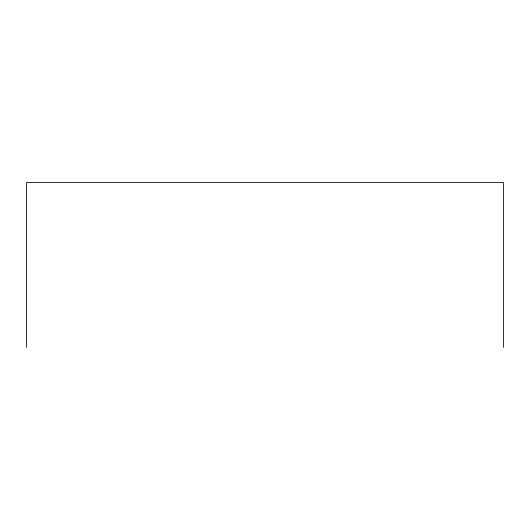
<?xml version="1.0" encoding="UTF-8"?>
<svg xmlns="http://www.w3.org/2000/svg" width="530" height="530" viewBox="0 0 530 530"><rect width="100%" height="100%" fill="white"/><g stroke="black" fill="none" stroke-linecap="round" stroke-linejoin="round"><path stroke-width="0.79" d="M503.5 347.428L503.5 182.572L26.5 182.572L26.5 347.428"/></g></svg>
